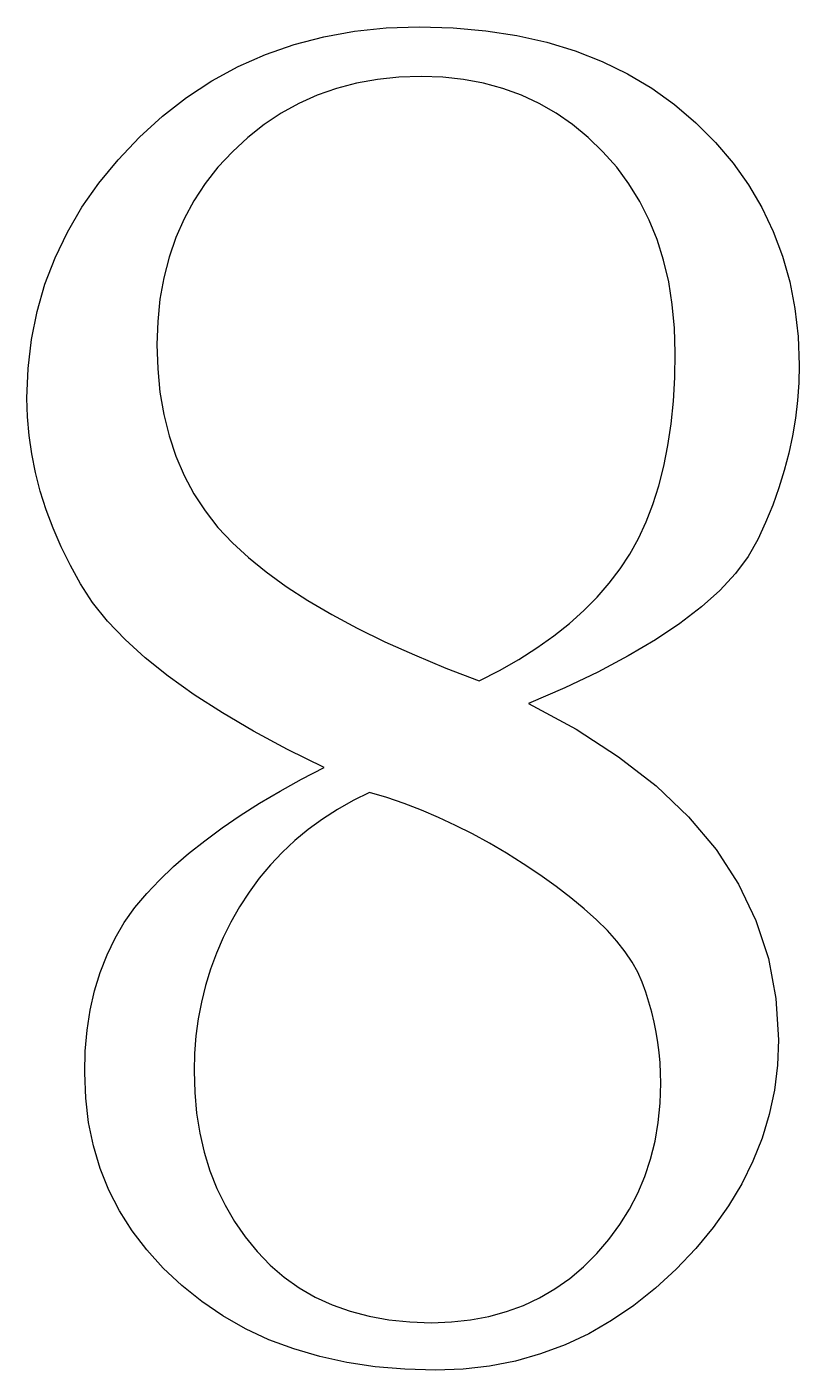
# Model space of a CAD drawing. Header units: millimetres. Extents: x -105 to 105, y -148 to 148.
# Drawn here: x -5.427 to -4.173, y 82.831 to 85.013 of the extents above; entities that cross this region are included whole.
import ezdxf

# ---------------------------------------------------------------- set-up
doc = ezdxf.new("R2010")
doc.units = ezdxf.units.MM
doc.layers.get('0').update_dxf_attribs({"lineweight": 18})

msp = doc.modelspace()

# ---------------------------------------------------------------- linework, layer by layer
at = {"color": 7, "lineweight": 30, "ltscale": 0.001266}
for p, q in [((-4.9448, 84.9967), (-4.8949, 85.0056)), ((-5.2441, 84.8335), (-5.2066, 84.8675))]:
    msp.add_line(p, q, dxfattribs=at)
at = {"color": 7, "lineweight": 30, "ltscale": 0.001298}
msp.add_line((-4.8949, 85.0056), (-4.8433, 85.011), dxfattribs=at)
at = {"color": 7, "lineweight": 30, "ltscale": 0.001336}
msp.add_line((-4.8433, 85.011), (-4.7899, 85.0128), dxfattribs=at)
at = {"color": 7, "lineweight": 30, "ltscale": 0.00138}
msp.add_line((-4.7899, 85.0128), (-4.7347, 85.0113), dxfattribs=at)
at = {"color": 7, "lineweight": 30, "ltscale": 0.001328}
msp.add_line((-4.7347, 85.0113), (-4.6818, 85.0066), dxfattribs=at)
at = {"color": 7, "lineweight": 30, "ltscale": 0.001281}
msp.add_line((-4.6818, 85.0066), (-4.6312, 84.9988), dxfattribs=at)
at = {"color": 7, "lineweight": 30, "ltscale": 0.001226}
msp.add_line((-5.0392, 84.968), (-4.9929, 84.9841), dxfattribs=at)
at = {"color": 7, "lineweight": 30, "ltscale": 0.001242}
msp.add_line((-4.9929, 84.9841), (-4.9448, 84.9967), dxfattribs=at)
at = {"color": 7, "lineweight": 30, "ltscale": 0.001239}
msp.add_line((-4.6312, 84.9988), (-4.5828, 84.9879), dxfattribs=at)
at = {"color": 7, "lineweight": 30, "ltscale": 0.001204}
msp.add_line((-4.5828, 84.9879), (-4.5368, 84.9738), dxfattribs=at)
at = {"color": 7, "lineweight": 30, "ltscale": 0.001218}
msp.add_line((-5.0837, 84.9483), (-5.0392, 84.968), dxfattribs=at)
at = {"color": 7, "lineweight": 30, "ltscale": 0.001175}
msp.add_line((-4.5368, 84.9738), (-4.493, 84.9567), dxfattribs=at)
at = {"color": 7, "lineweight": 30, "ltscale": 0.001155}
msp.add_line((-4.493, 84.9567), (-4.4515, 84.9364), dxfattribs=at)
at = {"color": 7, "lineweight": 30, "ltscale": 0.001217}
msp.add_line((-5.1265, 84.9249), (-5.0837, 84.9483), dxfattribs=at)
at = {"color": 7, "lineweight": 30, "ltscale": 0.001142}
msp.add_line((-4.4515, 84.9364), (-4.4123, 84.9131), dxfattribs=at)
at = {"color": 7, "lineweight": 30, "ltscale": 0.001225}
msp.add_line((-5.1674, 84.898), (-5.1265, 84.9249), dxfattribs=at)
at = {"color": 7, "lineweight": 30, "ltscale": 0.000829573}
msp.add_line((-4.9241, 84.9128), (-4.9554, 84.9018), dxfattribs=at)
at = {"color": 7, "lineweight": 30, "ltscale": 0.000841027}
msp.add_line((-4.8915, 84.9214), (-4.9241, 84.9128), dxfattribs=at)
at = {"color": 7, "lineweight": 30, "ltscale": 0.000857906}
msp.add_line((-4.8578, 84.9275), (-4.8915, 84.9214), dxfattribs=at)
at = {"color": 7, "lineweight": 30, "ltscale": 0.000880287}
msp.add_line((-4.8228, 84.9311), (-4.8578, 84.9275), dxfattribs=at)
at = {"color": 7, "lineweight": 30, "ltscale": 0.000906695}
msp.add_line((-4.7865, 84.9324), (-4.8228, 84.9311), dxfattribs=at)
at = {"color": 7, "lineweight": 30, "ltscale": 0.000874099}
msp.add_line((-4.7516, 84.9311), (-4.7865, 84.9324), dxfattribs=at)
at = {"color": 7, "lineweight": 30, "ltscale": 0.000847856}
msp.add_line((-4.7179, 84.9275), (-4.7516, 84.9311), dxfattribs=at)
at = {"color": 7, "lineweight": 30, "ltscale": 0.000827144}
msp.add_line((-4.6853, 84.9214), (-4.7179, 84.9275), dxfattribs=at)
at = {"color": 7, "lineweight": 30, "ltscale": 0.000811553}
msp.add_line((-4.654, 84.9128), (-4.6853, 84.9214), dxfattribs=at)
at = {"color": 7, "lineweight": 30, "ltscale": 0.000801385}
msp.add_line((-4.6239, 84.9018), (-4.654, 84.9128), dxfattribs=at)
at = {"color": 7, "lineweight": 30, "ltscale": 0.001137}
msp.add_line((-4.4123, 84.9131), (-4.3753, 84.8866), dxfattribs=at)
at = {"color": 7, "lineweight": 30, "ltscale": 0.001241}
msp.add_line((-5.2066, 84.8675), (-5.1674, 84.898), dxfattribs=at)
at = {"color": 7, "lineweight": 30, "ltscale": 0.000823028}
msp.add_line((-4.9554, 84.9018), (-4.9854, 84.8883), dxfattribs=at)
at = {"color": 7, "lineweight": 30, "ltscale": 0.00079683}
msp.add_line((-4.595, 84.8883), (-4.6239, 84.9018), dxfattribs=at)
at = {"color": 7, "lineweight": 30, "ltscale": 0.000827838}
msp.add_line((-5.0142, 84.8724), (-5.0418, 84.8541), dxfattribs=at)
at = {"color": 7, "lineweight": 30, "ltscale": 0.000822975}
msp.add_line((-4.9854, 84.8883), (-5.0142, 84.8724), dxfattribs=at)
at = {"color": 7, "lineweight": 30, "ltscale": 0.000798381}
msp.add_line((-4.5673, 84.8724), (-4.595, 84.8883), dxfattribs=at)
at = {"color": 7, "lineweight": 30, "ltscale": 0.000805431}
msp.add_line((-4.5409, 84.8541), (-4.5673, 84.8724), dxfattribs=at)
at = {"color": 7, "lineweight": 30, "ltscale": 0.00114}
msp.add_line((-4.3753, 84.8866), (-4.3407, 84.8569), dxfattribs=at)
at = {"color": 7, "lineweight": 30, "ltscale": 0.00083896}
msp.add_line((-5.0418, 84.8541), (-5.0681, 84.8333), dxfattribs=at)
at = {"color": 7, "lineweight": 30, "ltscale": 0.000818465}
msp.add_line((-4.5156, 84.8333), (-4.5409, 84.8541), dxfattribs=at)
at = {"color": 7, "lineweight": 30, "ltscale": 0.001128}
msp.add_line((-4.3407, 84.8569), (-4.3088, 84.8249), dxfattribs=at)
at = {"color": 7, "lineweight": 30, "ltscale": 0.00126}
msp.add_line((-5.2788, 84.7969), (-5.2441, 84.8335), dxfattribs=at)
at = {"color": 7, "lineweight": 30, "ltscale": 0.000855159}
msp.add_line((-5.0681, 84.8333), (-5.0932, 84.81), dxfattribs=at)
at = {"color": 7, "lineweight": 30, "ltscale": 0.00083659}
msp.add_line((-4.4915, 84.81), (-4.5156, 84.8333), dxfattribs=at)
at = {"color": 7, "lineweight": 30, "ltscale": 0.000856419}
msp.add_line((-5.0932, 84.81), (-5.1165, 84.7848), dxfattribs=at)
at = {"color": 7, "lineweight": 30, "ltscale": 0.000842743}
msp.add_line((-4.4692, 84.7847), (-4.4915, 84.81), dxfattribs=at)
at = {"color": 7, "lineweight": 30, "ltscale": 0.001102}
msp.add_line((-4.3088, 84.8249), (-4.2803, 84.7913), dxfattribs=at)
at = {"color": 7, "lineweight": 30, "ltscale": 0.001224}
msp.add_line((-5.3099, 84.7591), (-5.2788, 84.7969), dxfattribs=at)
at = {"color": 7, "lineweight": 30, "ltscale": 0.00084274}
msp.add_line((-5.1165, 84.7848), (-5.1373, 84.7583), dxfattribs=at)
at = {"color": 7, "lineweight": 30, "ltscale": 0.000837913}
msp.add_line((-4.4493, 84.7578), (-4.4692, 84.7847), dxfattribs=at)
at = {"color": 7, "lineweight": 30, "ltscale": 0.001083}
msp.add_line((-4.2803, 84.7913), (-4.2552, 84.756), dxfattribs=at)
at = {"color": 7, "lineweight": 30, "ltscale": 0.001194}
msp.add_line((-5.3373, 84.72), (-5.3099, 84.7591), dxfattribs=at)
at = {"color": 7, "lineweight": 30, "ltscale": 0.000835046}
msp.add_line((-5.1373, 84.7583), (-5.1556, 84.7304), dxfattribs=at)
at = {"color": 7, "lineweight": 30, "ltscale": 0.000838958}
msp.add_line((-4.4317, 84.7292), (-4.4493, 84.7578), dxfattribs=at)
at = {"color": 7, "lineweight": 30, "ltscale": 0.001072}
msp.add_line((-4.2552, 84.756), (-4.2334, 84.7191), dxfattribs=at)
at = {"color": 7, "lineweight": 30, "ltscale": 0.001172}
msp.add_line((-5.361, 84.6795), (-5.3373, 84.72), dxfattribs=at)
at = {"color": 7, "lineweight": 30, "ltscale": 0.000832996}
msp.add_line((-5.1556, 84.7304), (-5.1715, 84.7011), dxfattribs=at)
at = {"color": 7, "lineweight": 30, "ltscale": 0.000846259}
msp.add_line((-4.4164, 84.699), (-4.4317, 84.7292), dxfattribs=at)
at = {"color": 7, "lineweight": 30, "ltscale": 0.001069}
msp.add_line((-4.2334, 84.7191), (-4.215, 84.6805), dxfattribs=at)
at = {"color": 7, "lineweight": 30, "ltscale": 0.000837151}
msp.add_line((-5.1715, 84.7011), (-5.185, 84.6705), dxfattribs=at)
at = {"color": 7, "lineweight": 30, "ltscale": 0.00085951}
msp.add_line((-4.4035, 84.6671), (-4.4164, 84.699), dxfattribs=at)
at = {"color": 7, "lineweight": 30, "ltscale": 0.001158}
msp.add_line((-5.3811, 84.6378), (-5.361, 84.6795), dxfattribs=at)
at = {"color": 7, "lineweight": 30, "ltscale": 0.001074}
for p, q in [((-4.215, 84.6805), (-4.1999, 84.6403)), ((-4.2879, 83.0973), (-4.3128, 83.0622)), ((-4.4774, 82.911), (-4.5146, 82.8897))]:
    msp.add_line(p, q, dxfattribs=at)
at = {"color": 7, "lineweight": 30, "ltscale": 0.00084675}
msp.add_line((-5.185, 84.6705), (-5.196, 84.6384), dxfattribs=at)
at = {"color": 7, "lineweight": 30, "ltscale": 0.000878373}
msp.add_line((-4.393, 84.6336), (-4.4035, 84.6671), dxfattribs=at)
at = {"color": 7, "lineweight": 30, "ltscale": 0.001152}
msp.add_line((-5.3975, 84.5947), (-5.3811, 84.6378), dxfattribs=at)
at = {"color": 7, "lineweight": 30, "ltscale": 0.000862071}
msp.add_line((-5.196, 84.6384), (-5.2046, 84.605), dxfattribs=at)
at = {"color": 7, "lineweight": 30, "ltscale": 0.000902407}
msp.add_line((-4.3847, 84.5985), (-4.393, 84.6336), dxfattribs=at)
at = {"color": 7, "lineweight": 30, "ltscale": 0.001087}
msp.add_line((-4.1999, 84.6403), (-4.1881, 84.5985), dxfattribs=at)
at = {"color": 7, "lineweight": 30, "ltscale": 0.001154}
msp.add_line((-5.4103, 84.5504), (-5.3975, 84.5947), dxfattribs=at)
at = {"color": 7, "lineweight": 30, "ltscale": 0.000882692}
msp.add_line((-5.2046, 84.605), (-5.2107, 84.5703), dxfattribs=at)
at = {"color": 7, "lineweight": 30, "ltscale": 0.000931127}
msp.add_line((-4.3789, 84.5617), (-4.3847, 84.5985), dxfattribs=at)
at = {"color": 7, "lineweight": 30, "ltscale": 0.001107}
msp.add_line((-4.1881, 84.5985), (-4.1798, 84.555), dxfattribs=at)
at = {"color": 7, "lineweight": 30, "ltscale": 0.000908726}
msp.add_line((-5.2107, 84.5703), (-5.2144, 84.5341), dxfattribs=at)
at = {"color": 7, "lineweight": 30, "ltscale": 0.001164}
msp.add_line((-5.4195, 84.5047), (-5.4103, 84.5504), dxfattribs=at)
at = {"color": 7, "lineweight": 30, "ltscale": 0.000964937}
msp.add_line((-4.3754, 84.5232), (-4.3789, 84.5617), dxfattribs=at)
at = {"color": 7, "lineweight": 30, "ltscale": 0.001135}
msp.add_line((-4.1798, 84.555), (-4.1747, 84.5098), dxfattribs=at)
at = {"color": 7, "lineweight": 30, "ltscale": 0.00093853}
msp.add_line((-5.2144, 84.5341), (-5.2156, 84.4966), dxfattribs=at)
at = {"color": 7, "lineweight": 30, "ltscale": 0.001002}
for p, q in [((-4.3742, 84.4832), (-4.3754, 84.5232)), ((-4.3749, 84.4431), (-4.3742, 84.4832))]:
    msp.add_line(p, q, dxfattribs=at)
at = {"color": 7, "lineweight": 30, "ltscale": 0.001183}
msp.add_line((-5.4249, 84.4577), (-5.4195, 84.5047), dxfattribs=at)
at = {"color": 7, "lineweight": 30, "ltscale": 0.00117}
msp.add_line((-4.1747, 84.5098), (-4.1731, 84.4631), dxfattribs=at)
at = {"color": 7, "lineweight": 30, "ltscale": 0.000985999}
msp.add_line((-5.2156, 84.4966), (-5.2144, 84.4572), dxfattribs=at)
at = {"color": 7, "lineweight": 30, "ltscale": 0.001208}
msp.add_line((-5.4268, 84.4094), (-5.4249, 84.4577), dxfattribs=at)
at = {"color": 7, "lineweight": 30, "ltscale": 0.000949724}
msp.add_line((-5.2144, 84.4572), (-5.2107, 84.4193), dxfattribs=at)
at = {"color": 7, "lineweight": 30, "ltscale": 0.000719643}
msp.add_line((-4.1731, 84.4631), (-4.1737, 84.4343), dxfattribs=at)
at = {"color": 7, "lineweight": 30, "ltscale": 0.000962312}
msp.add_line((-4.3771, 84.4047), (-4.3749, 84.4431), dxfattribs=at)
at = {"color": 7, "lineweight": 30, "ltscale": 0.000718725}
msp.add_line((-4.1737, 84.4343), (-4.1757, 84.4056), dxfattribs=at)
at = {"color": 7, "lineweight": 30, "ltscale": 0.00091803}
msp.add_line((-5.2107, 84.4193), (-5.2046, 84.3831), dxfattribs=at)
at = {"color": 7, "lineweight": 30, "ltscale": 0.00075467}
msp.add_line((-5.4259, 84.3792), (-5.4268, 84.4094), dxfattribs=at)
at = {"color": 7, "lineweight": 30, "ltscale": 0.000924326}
msp.add_line((-4.3808, 84.3679), (-4.3771, 84.4047), dxfattribs=at)
at = {"color": 7, "lineweight": 30, "ltscale": 0.000719405}
msp.add_line((-4.1757, 84.4056), (-4.1791, 84.377), dxfattribs=at)
at = {"color": 7, "lineweight": 30, "ltscale": 0.000756998}
msp.add_line((-5.4233, 84.3491), (-5.4259, 84.3792), dxfattribs=at)
at = {"color": 7, "lineweight": 30, "ltscale": 0.000890923}
msp.add_line((-5.2046, 84.3831), (-5.196, 84.3485), dxfattribs=at)
at = {"color": 7, "lineweight": 30, "ltscale": 0.000888153}
msp.add_line((-4.386, 84.3327), (-4.3808, 84.3679), dxfattribs=at)
at = {"color": 7, "lineweight": 30, "ltscale": 0.000721454}
msp.add_line((-4.1791, 84.377), (-4.1838, 84.3485), dxfattribs=at)
at = {"color": 7, "lineweight": 30, "ltscale": 0.000761962}
msp.add_line((-5.4189, 84.3189), (-5.4233, 84.3491), dxfattribs=at)
at = {"color": 7, "lineweight": 30, "ltscale": 0.00086933}
msp.add_line((-5.196, 84.3485), (-5.185, 84.3156), dxfattribs=at)
at = {"color": 7, "lineweight": 30, "ltscale": 0.00072517}
msp.add_line((-4.1838, 84.3485), (-4.1898, 84.3202), dxfattribs=at)
at = {"color": 7, "lineweight": 30, "ltscale": 0.000853798}
msp.add_line((-4.3926, 84.2992), (-4.386, 84.3327), dxfattribs=at)
at = {"color": 7, "lineweight": 30, "ltscale": 0.000769634}
msp.add_line((-5.4128, 84.2887), (-5.4189, 84.3189), dxfattribs=at)
at = {"color": 7, "lineweight": 30, "ltscale": 0.000853599}
msp.add_line((-5.185, 84.3156), (-5.1715, 84.2842), dxfattribs=at)
at = {"color": 7, "lineweight": 30, "ltscale": 0.000730482}
msp.add_line((-4.1898, 84.3202), (-4.1972, 84.2919), dxfattribs=at)
at = {"color": 7, "lineweight": 30, "ltscale": 0.000779286}
msp.add_line((-5.405, 84.2586), (-5.4128, 84.2887), dxfattribs=at)
at = {"color": 7, "lineweight": 30, "ltscale": 0.000843744}
msp.add_line((-5.1715, 84.2842), (-5.1556, 84.2544), dxfattribs=at)
at = {"color": 7, "lineweight": 30, "ltscale": 0.000822141}
msp.add_line((-4.4007, 84.2674), (-4.3926, 84.2992), dxfattribs=at)
at = {"color": 7, "lineweight": 30, "ltscale": 0.00073735}
msp.add_line((-4.1972, 84.2919), (-4.2059, 84.2637), dxfattribs=at)
at = {"color": 7, "lineweight": 30, "ltscale": 0.000791482}
msp.add_line((-5.3954, 84.2284), (-5.405, 84.2586), dxfattribs=at)
at = {"color": 7, "lineweight": 30, "ltscale": 0.000792573}
msp.add_line((-4.4103, 84.2371), (-4.4007, 84.2674), dxfattribs=at)
at = {"color": 7, "lineweight": 30, "ltscale": 0.000745564}
msp.add_line((-4.2059, 84.2637), (-4.216, 84.2356), dxfattribs=at)
at = {"color": 7, "lineweight": 30, "ltscale": 0.000840103}
msp.add_line((-5.1556, 84.2544), (-5.1373, 84.2263), dxfattribs=at)
at = {"color": 7, "lineweight": 30, "ltscale": 0.000766221}
msp.add_line((-4.4214, 84.2086), (-4.4103, 84.2371), dxfattribs=at)
at = {"color": 7, "lineweight": 30, "ltscale": 0.0008056}
msp.add_line((-5.3841, 84.1982), (-5.3954, 84.2284), dxfattribs=at)
at = {"color": 7, "lineweight": 30, "ltscale": 0.000843275}
msp.add_line((-5.1373, 84.2263), (-5.1165, 84.1997), dxfattribs=at)
at = {"color": 7, "lineweight": 30, "ltscale": 0.000755246}
msp.add_line((-4.216, 84.2356), (-4.2274, 84.2077), dxfattribs=at)
at = {"color": 7, "lineweight": 30, "ltscale": 0.000821975}
msp.add_line((-5.371, 84.1681), (-5.3841, 84.1982), dxfattribs=at)
at = {"color": 7, "lineweight": 30, "ltscale": 0.000852364}
msp.add_line((-5.1165, 84.1997), (-5.0932, 84.1748), dxfattribs=at)
at = {"color": 7, "lineweight": 30, "ltscale": 0.000742651}
msp.add_line((-4.4339, 84.1816), (-4.4214, 84.2086), dxfattribs=at)
at = {"color": 7, "lineweight": 30, "ltscale": 0.000766285}
msp.add_line((-4.2274, 84.2077), (-4.2401, 84.1798), dxfattribs=at)
at = {"color": 7, "lineweight": 30, "ltscale": 0.000884687}
msp.add_line((-5.0932, 84.1748), (-5.0672, 84.1508), dxfattribs=at)
at = {"color": 7, "lineweight": 30, "ltscale": 0.000722785}
msp.add_line((-4.4479, 84.1563), (-4.4339, 84.1816), dxfattribs=at)
at = {"color": 7, "lineweight": 30, "ltscale": 0.000796935}
msp.add_line((-4.2401, 84.1798), (-4.2559, 84.1521), dxfattribs=at)
at = {"color": 7, "lineweight": 30, "ltscale": 0.00084039}
msp.add_line((-5.3562, 84.1379), (-5.371, 84.1681), dxfattribs=at)
at = {"color": 7, "lineweight": 30, "ltscale": 0.000938246}
msp.add_line((-5.0672, 84.1508), (-5.0381, 84.1272), dxfattribs=at)
at = {"color": 7, "lineweight": 30, "ltscale": 0.000719003}
msp.add_line((-4.4637, 84.1322), (-4.4479, 84.1563), dxfattribs=at)
at = {"color": 7, "lineweight": 30, "ltscale": 0.000857812}
msp.add_line((-4.2559, 84.1521), (-4.2764, 84.1246), dxfattribs=at)
at = {"color": 7, "lineweight": 30, "ltscale": 0.000860276}
msp.add_line((-5.3396, 84.1077), (-5.3562, 84.1379), dxfattribs=at)
at = {"color": 7, "lineweight": 30, "ltscale": 0.000994847}
msp.add_line((-5.0381, 84.1272), (-5.0058, 84.1039), dxfattribs=at)
at = {"color": 7, "lineweight": 30, "ltscale": 0.000731478}
msp.add_line((-4.4813, 84.1089), (-4.4637, 84.1322), dxfattribs=at)
at = {"color": 7, "lineweight": 30, "ltscale": 0.000899353}
msp.add_line((-5.32, 84.0776), (-5.3396, 84.1077), dxfattribs=at)
at = {"color": 7, "lineweight": 30, "ltscale": 0.000746819}
msp.add_line((-4.5009, 84.0864), (-4.4813, 84.1089), dxfattribs=at)
at = {"color": 7, "lineweight": 30, "ltscale": 0.000929606}
msp.add_line((-4.2764, 84.1246), (-4.3018, 84.0974), dxfattribs=at)
at = {"color": 7, "lineweight": 30, "ltscale": 0.001055}
msp.add_line((-5.0058, 84.1039), (-4.9704, 84.0809), dxfattribs=at)
at = {"color": 7, "lineweight": 30, "ltscale": 0.000765936}
msp.add_line((-4.5225, 84.0646), (-4.5009, 84.0864), dxfattribs=at)
at = {"color": 7, "lineweight": 30, "ltscale": 0.00101}
msp.add_line((-4.3018, 84.0974), (-4.3318, 84.0704), dxfattribs=at)
at = {"color": 7, "lineweight": 30, "ltscale": 0.000962771}
msp.add_line((-5.2959, 84.0475), (-5.32, 84.0776), dxfattribs=at)
at = {"color": 7, "lineweight": 30, "ltscale": 0.001116}
msp.add_line((-4.9704, 84.0809), (-4.9319, 84.0583), dxfattribs=at)
at = {"color": 7, "lineweight": 30, "ltscale": 0.000787789}
msp.add_line((-4.546, 84.0436), (-4.5225, 84.0646), dxfattribs=at)
at = {"color": 7, "lineweight": 30, "ltscale": 0.001098}
msp.add_line((-4.3318, 84.0704), (-4.3666, 84.0436), dxfattribs=at)
at = {"color": 7, "lineweight": 30, "ltscale": 0.001035}
msp.add_line((-5.2674, 84.0175), (-5.2959, 84.0475), dxfattribs=at)
at = {"color": 7, "lineweight": 30, "ltscale": 0.00118}
msp.add_line((-4.9319, 84.0583), (-4.8903, 84.036), dxfattribs=at)
at = {"color": 7, "lineweight": 30, "ltscale": 0.000812734}
msp.add_line((-4.5714, 84.0234), (-4.546, 84.0436), dxfattribs=at)
at = {"color": 7, "lineweight": 30, "ltscale": 0.001191}
msp.add_line((-4.3666, 84.0436), (-4.4062, 84.0171), dxfattribs=at)
at = {"color": 7, "lineweight": 30, "ltscale": 0.001246}
msp.add_line((-4.8903, 84.036), (-4.8456, 84.014), dxfattribs=at)
at = {"color": 7, "lineweight": 30, "ltscale": 0.000840007}
msp.add_line((-4.5988, 84.0039), (-4.5714, 84.0234), dxfattribs=at)
at = {"color": 7, "lineweight": 30, "ltscale": 0.001112}
msp.add_line((-5.2345, 83.9876), (-5.2674, 84.0175), dxfattribs=at)
at = {"color": 7, "lineweight": 30, "ltscale": 0.001313}
msp.add_line((-4.8456, 84.014), (-4.7977, 83.9924), dxfattribs=at)
at = {"color": 7, "lineweight": 30, "ltscale": 0.00086934}
msp.add_line((-4.6282, 83.9852), (-4.5988, 84.0039), dxfattribs=at)
at = {"color": 7, "lineweight": 30, "ltscale": 0.001289}
msp.add_line((-4.4062, 84.0171), (-4.4506, 83.9908), dxfattribs=at)
at = {"color": 7, "lineweight": 30, "ltscale": 0.001195}
msp.add_line((-5.1972, 83.9577), (-5.2345, 83.9876), dxfattribs=at)
at = {"color": 7, "lineweight": 30, "ltscale": 0.001381}
msp.add_line((-4.7977, 83.9924), (-4.7467, 83.9711), dxfattribs=at)
at = {"color": 7, "lineweight": 30, "ltscale": 0.000901266}
msp.add_line((-4.6594, 83.9673), (-4.6282, 83.9852), dxfattribs=at)
at = {"color": 7, "lineweight": 30, "ltscale": 0.00139}
msp.add_line((-4.4506, 83.9908), (-4.4997, 83.9647), dxfattribs=at)
at = {"color": 7, "lineweight": 30, "ltscale": 0.001283}
msp.add_line((-5.1554, 83.9279), (-5.1972, 83.9577), dxfattribs=at)
at = {"color": 7, "lineweight": 30, "ltscale": 0.00145}
msp.add_line((-4.7467, 83.9711), (-4.6926, 83.9502), dxfattribs=at)
at = {"color": 7, "lineweight": 30, "ltscale": 0.000934447}
msp.add_line((-4.6926, 83.9502), (-4.6594, 83.9673), dxfattribs=at)
at = {"color": 7, "lineweight": 30, "ltscale": 0.001494}
msp.add_line((-4.4997, 83.9647), (-4.5536, 83.9389), dxfattribs=at)
at = {"color": 7, "lineweight": 30, "ltscale": 0.001599}
msp.add_line((-4.5536, 83.9389), (-4.6122, 83.9133), dxfattribs=at)
at = {"color": 7, "lineweight": 30, "ltscale": 0.001374}
msp.add_line((-5.1092, 83.8982), (-5.1554, 83.9279), dxfattribs=at)
at = {"color": 7, "lineweight": 30, "ltscale": 0.00219}
msp.add_line((-4.6122, 83.9133), (-4.5351, 83.8716), dxfattribs=at)
at = {"color": 7, "lineweight": 30, "ltscale": 0.001467}
msp.add_line((-5.0586, 83.8685), (-5.1092, 83.8982), dxfattribs=at)
at = {"color": 7, "lineweight": 30, "ltscale": 0.001563}
msp.add_line((-5.0035, 83.8389), (-5.0586, 83.8685), dxfattribs=at)
at = {"color": 7, "lineweight": 30, "ltscale": 0.002052}
msp.add_line((-4.5351, 83.8716), (-4.4662, 83.8271), dxfattribs=at)
at = {"color": 7, "lineweight": 30, "ltscale": 0.00166}
msp.add_line((-4.9441, 83.8094), (-5.0035, 83.8389), dxfattribs=at)
at = {"color": 7, "lineweight": 30, "ltscale": 0.001929}
msp.add_line((-4.4662, 83.8271), (-4.4053, 83.7796), dxfattribs=at)
at = {"color": 7, "lineweight": 30, "ltscale": 0.001032}
msp.add_line((-4.9807, 83.7904), (-4.9441, 83.8094), dxfattribs=at)
at = {"color": 7, "lineweight": 30, "ltscale": 0.000997285}
msp.add_line((-5.0157, 83.7712), (-4.9807, 83.7904), dxfattribs=at)
at = {"color": 7, "lineweight": 30, "ltscale": 0.001822}
msp.add_line((-4.4053, 83.7796), (-4.3526, 83.7293), dxfattribs=at)
at = {"color": 7, "lineweight": 30, "ltscale": 0.000963778}
msp.add_line((-5.0489, 83.7516), (-5.0157, 83.7712), dxfattribs=at)
at = {"color": 7, "lineweight": 30, "ltscale": 0.000735075}
msp.add_line((-4.8972, 83.7558), (-4.9227, 83.7413), dxfattribs=at)
at = {"color": 7, "lineweight": 30, "ltscale": 0.000749357}
msp.add_line((-4.8703, 83.7692), (-4.8972, 83.7558), dxfattribs=at)
at = {"color": 7, "lineweight": 30, "ltscale": 0.0007347}
msp.add_line((-4.8422, 83.7606), (-4.8703, 83.7692), dxfattribs=at)
at = {"color": 7, "lineweight": 30, "ltscale": 0.000740836}
msp.add_line((-4.8142, 83.7509), (-4.8422, 83.7606), dxfattribs=at)
at = {"color": 7, "lineweight": 30, "ltscale": 0.00093081}
msp.add_line((-5.0803, 83.7316), (-5.0489, 83.7516), dxfattribs=at)
at = {"color": 7, "lineweight": 30, "ltscale": 0.000722861}
msp.add_line((-4.9227, 83.7413), (-4.947, 83.7257), dxfattribs=at)
at = {"color": 7, "lineweight": 30, "ltscale": 0.000747293}
msp.add_line((-4.7863, 83.7402), (-4.8142, 83.7509), dxfattribs=at)
at = {"color": 7, "lineweight": 30, "ltscale": 0.000755179}
msp.add_line((-4.7585, 83.7284), (-4.7863, 83.7402), dxfattribs=at)
at = {"color": 7, "lineweight": 30, "ltscale": 0.000899096}
msp.add_line((-5.11, 83.7113), (-5.0803, 83.7316), dxfattribs=at)
at = {"color": 7, "lineweight": 30, "ltscale": 0.0007134}
msp.add_line((-4.947, 83.7257), (-4.9701, 83.7088), dxfattribs=at)
at = {"color": 7, "lineweight": 30, "ltscale": 0.000763657}
msp.add_line((-4.7308, 83.7155), (-4.7585, 83.7284), dxfattribs=at)
at = {"color": 7, "lineweight": 30, "ltscale": 0.000773159}
msp.add_line((-4.7032, 83.7016), (-4.7308, 83.7155), dxfattribs=at)
at = {"color": 7, "lineweight": 30, "ltscale": 0.001736}
msp.add_line((-4.3526, 83.7293), (-4.308, 83.6761), dxfattribs=at)
at = {"color": 7, "lineweight": 30, "ltscale": 0.000838675}
msp.add_line((-5.1642, 83.6698), (-5.138, 83.6907), dxfattribs=at)
at = {"color": 7, "lineweight": 30, "ltscale": 0.000868596}
msp.add_line((-5.138, 83.6907), (-5.11, 83.7113), dxfattribs=at)
at = {"color": 7, "lineweight": 30, "ltscale": 0.000701829}
msp.add_line((-4.9918, 83.6908), (-5.0123, 83.6716), dxfattribs=at)
at = {"color": 7, "lineweight": 30, "ltscale": 0.000706042}
msp.add_line((-4.9701, 83.7088), (-4.9918, 83.6908), dxfattribs=at)
at = {"color": 7, "lineweight": 30, "ltscale": 0.000783644}
msp.add_line((-4.6757, 83.6865), (-4.7032, 83.7016), dxfattribs=at)
at = {"color": 7, "lineweight": 30, "ltscale": 0.000811037}
msp.add_line((-5.1886, 83.6485), (-5.1642, 83.6698), dxfattribs=at)
at = {"color": 7, "lineweight": 30, "ltscale": 0.000699736}
msp.add_line((-5.0123, 83.6716), (-5.0315, 83.6512), dxfattribs=at)
at = {"color": 7, "lineweight": 30, "ltscale": 0.000794221}
msp.add_line((-4.6483, 83.6705), (-4.6757, 83.6865), dxfattribs=at)
at = {"color": 7, "lineweight": 30, "ltscale": 0.000806331}
msp.add_line((-4.621, 83.6533), (-4.6483, 83.6705), dxfattribs=at)
at = {"color": 7, "lineweight": 30, "ltscale": 0.001673}
msp.add_line((-4.308, 83.6761), (-4.2715, 83.62), dxfattribs=at)
at = {"color": 7, "lineweight": 30, "ltscale": 0.000784243}
msp.add_line((-5.2114, 83.6268), (-5.1886, 83.6485), dxfattribs=at)
at = {"color": 7, "lineweight": 30, "ltscale": 0.000700715}
msp.add_line((-5.0315, 83.6512), (-5.0495, 83.6297), dxfattribs=at)
at = {"color": 7, "lineweight": 30, "ltscale": 0.000818794}
msp.add_line((-4.5938, 83.6351), (-4.621, 83.6533), dxfattribs=at)
at = {"color": 7, "lineweight": 30, "ltscale": 0.000759106}
msp.add_line((-5.2323, 83.6049), (-5.2114, 83.6268), dxfattribs=at)
at = {"color": 7, "lineweight": 30, "ltscale": 0.00070412}
msp.add_line((-5.0495, 83.6297), (-5.0661, 83.607), dxfattribs=at)
at = {"color": 7, "lineweight": 30, "ltscale": 0.000801801}
msp.add_line((-4.5677, 83.6164), (-4.5938, 83.6351), dxfattribs=at)
at = {"color": 7, "lineweight": 30, "ltscale": 0.00074443}
msp.add_line((-5.2515, 83.5821), (-5.2323, 83.6049), dxfattribs=at)
at = {"color": 7, "lineweight": 30, "ltscale": 0.00071038}
msp.add_line((-5.0661, 83.607), (-5.0815, 83.5831), dxfattribs=at)
at = {"color": 7, "lineweight": 30, "ltscale": 0.000755197}
msp.add_line((-4.5437, 83.5981), (-4.5677, 83.6164), dxfattribs=at)
at = {"color": 7, "lineweight": 30, "ltscale": 0.001636}
msp.add_line((-4.2715, 83.62), (-4.2431, 83.5611), dxfattribs=at)
at = {"color": 7, "lineweight": 30, "ltscale": 0.000741549}
msp.add_line((-5.2686, 83.5578), (-5.2515, 83.5821), dxfattribs=at)
at = {"color": 7, "lineweight": 30, "ltscale": 0.00070983}
msp.add_line((-5.0815, 83.5831), (-5.0955, 83.5584), dxfattribs=at)
at = {"color": 7, "lineweight": 30, "ltscale": 0.000709852}
msp.add_line((-4.5218, 83.58), (-4.5437, 83.5981), dxfattribs=at)
at = {"color": 7, "lineweight": 30, "ltscale": 0.00066538}
msp.add_line((-4.502, 83.5621), (-4.5218, 83.58), dxfattribs=at)
at = {"color": 7, "lineweight": 30, "ltscale": 0.000622562}
msp.add_line((-4.4844, 83.5446), (-4.502, 83.5621), dxfattribs=at)
at = {"color": 7, "lineweight": 30, "ltscale": 0.001627}
msp.add_line((-4.2431, 83.5611), (-4.2228, 83.4992), dxfattribs=at)
at = {"color": 7, "lineweight": 30, "ltscale": 0.000743576}
msp.add_line((-5.2836, 83.5322), (-5.2686, 83.5578), dxfattribs=at)
at = {"color": 7, "lineweight": 30, "ltscale": 0.000701928}
msp.add_line((-5.0955, 83.5584), (-5.1081, 83.5333), dxfattribs=at)
at = {"color": 7, "lineweight": 30, "ltscale": 0.000581181}
msp.add_line((-4.4689, 83.5273), (-4.4844, 83.5446), dxfattribs=at)
at = {"color": 7, "lineweight": 30, "ltscale": 0.000751212}
msp.add_line((-5.2967, 83.5051), (-5.2836, 83.5322), dxfattribs=at)
at = {"color": 7, "lineweight": 30, "ltscale": 0.000696172}
msp.add_line((-5.1081, 83.5333), (-5.1191, 83.5077), dxfattribs=at)
at = {"color": 7, "lineweight": 30, "ltscale": 0.000542151}
msp.add_line((-4.4554, 83.5102), (-4.4689, 83.5273), dxfattribs=at)
at = {"color": 7, "lineweight": 30, "ltscale": 0.000763415}
msp.add_line((-5.3078, 83.4767), (-5.2967, 83.5051), dxfattribs=at)
at = {"color": 7, "lineweight": 30, "ltscale": 0.00069283}
msp.add_line((-5.1191, 83.5077), (-5.1287, 83.4817), dxfattribs=at)
at = {"color": 7, "lineweight": 30, "ltscale": 0.000505735}
msp.add_line((-4.4441, 83.4935), (-4.4554, 83.5102), dxfattribs=at)
at = {"color": 7, "lineweight": 30, "ltscale": 0.001647}
msp.add_line((-4.2228, 83.4992), (-4.2106, 83.4345), dxfattribs=at)
at = {"color": 7, "lineweight": 30, "ltscale": 0.000780239}
msp.add_line((-5.3168, 83.4468), (-5.3078, 83.4767), dxfattribs=at)
at = {"color": 7, "lineweight": 30, "ltscale": 0.000691115}
msp.add_line((-5.1287, 83.4817), (-5.1368, 83.4553), dxfattribs=at)
at = {"color": 7, "lineweight": 30, "ltscale": 0.00047202}
msp.add_line((-4.4349, 83.477), (-4.4441, 83.4935), dxfattribs=at)
at = {"color": 7, "lineweight": 30, "ltscale": 0.000442701}
msp.add_line((-4.4278, 83.4607), (-4.4349, 83.477), dxfattribs=at)
at = {"color": 7, "lineweight": 30, "ltscale": 0.00069196}
msp.add_line((-5.1368, 83.4553), (-5.1434, 83.4284), dxfattribs=at)
at = {"color": 7, "lineweight": 30, "ltscale": 0.000427965}
msp.add_line((-4.4221, 83.4446), (-4.4278, 83.4607), dxfattribs=at)
at = {"color": 7, "lineweight": 30, "ltscale": 0.00080144}
msp.add_line((-5.3239, 83.4155), (-5.3168, 83.4468), dxfattribs=at)
at = {"color": 7, "lineweight": 30, "ltscale": 0.000694558}
msp.add_line((-5.1434, 83.4284), (-5.1486, 83.4011), dxfattribs=at)
at = {"color": 7, "lineweight": 30, "ltscale": 0.00042455}
msp.add_line((-4.417, 83.4284), (-4.4221, 83.4446), dxfattribs=at)
at = {"color": 7, "lineweight": 30, "ltscale": 0.000421716}
msp.add_line((-4.4124, 83.4122), (-4.417, 83.4284), dxfattribs=at)
at = {"color": 7, "lineweight": 30, "ltscale": 0.001694}
msp.add_line((-4.2106, 83.4345), (-4.2066, 83.3669), dxfattribs=at)
at = {"color": 7, "lineweight": 30, "ltscale": 0.000826719}
msp.add_line((-5.3289, 83.3828), (-5.3239, 83.4155), dxfattribs=at)
at = {"color": 7, "lineweight": 30, "ltscale": 0.000419781}
msp.add_line((-4.4085, 83.3959), (-4.4124, 83.4122), dxfattribs=at)
at = {"color": 7, "lineweight": 30, "ltscale": 0.000699604}
msp.add_line((-5.1486, 83.4011), (-5.1523, 83.3734), dxfattribs=at)
at = {"color": 7, "lineweight": 30, "ltscale": 0.000418202}
msp.add_line((-4.4052, 83.3795), (-4.4085, 83.3959), dxfattribs=at)
at = {"color": 7, "lineweight": 30, "ltscale": 0.000855717}
msp.add_line((-5.3319, 83.3487), (-5.3289, 83.3828), dxfattribs=at)
at = {"color": 7, "lineweight": 30, "ltscale": 0.000706567}
msp.add_line((-5.1523, 83.3734), (-5.1545, 83.3452), dxfattribs=at)
at = {"color": 7, "lineweight": 30, "ltscale": 0.00041695}
msp.add_line((-4.4025, 83.363), (-4.4052, 83.3795), dxfattribs=at)
at = {"color": 7, "lineweight": 30, "ltscale": 0.000416496}
msp.add_line((-4.4004, 83.3465), (-4.4025, 83.363), dxfattribs=at)
at = {"color": 7, "lineweight": 30, "ltscale": 0.001029}
msp.add_line((-4.2066, 83.3669), (-4.2082, 83.3258), dxfattribs=at)
at = {"color": 7, "lineweight": 30, "ltscale": 0.000887656}
msp.add_line((-5.3329, 83.3133), (-5.3319, 83.3487), dxfattribs=at)
at = {"color": 7, "lineweight": 30, "ltscale": 0.00071549}
msp.add_line((-5.1545, 83.3452), (-5.1553, 83.3166), dxfattribs=at)
at = {"color": 7, "lineweight": 30, "ltscale": 0.000416564}
msp.add_line((-4.3989, 83.3299), (-4.4004, 83.3465), dxfattribs=at)
at = {"color": 7, "lineweight": 30, "ltscale": 0.000417193}
msp.add_line((-4.3979, 83.3132), (-4.3989, 83.3299), dxfattribs=at)
at = {"color": 7, "lineweight": 30, "ltscale": 0.001014}
msp.add_line((-4.2082, 83.3258), (-4.2132, 83.2855), dxfattribs=at)
at = {"color": 7, "lineweight": 30, "ltscale": 0.001022}
msp.add_line((-5.3313, 83.2724), (-5.3329, 83.3133), dxfattribs=at)
at = {"color": 7, "lineweight": 30, "ltscale": 0.000873177}
msp.add_line((-5.1553, 83.3166), (-5.1542, 83.2817), dxfattribs=at)
at = {"color": 7, "lineweight": 30, "ltscale": 0.000418157}
msp.add_line((-4.3977, 83.2965), (-4.3979, 83.3132), dxfattribs=at)
at = {"color": 7, "lineweight": 30, "ltscale": 0.000845198}
msp.add_line((-5.1542, 83.2817), (-5.1512, 83.248), dxfattribs=at)
at = {"color": 7, "lineweight": 30, "ltscale": 0.000808757}
msp.add_line((-4.3987, 83.2642), (-4.3977, 83.2965), dxfattribs=at)
at = {"color": 7, "lineweight": 30, "ltscale": 0.001006}
for p, q in [((-4.2132, 83.2855), (-4.2215, 83.2461)), ((-4.2215, 83.2461), (-4.2331, 83.2076))]:
    msp.add_line(p, q, dxfattribs=at)
at = {"color": 7, "lineweight": 30, "ltscale": 0.000993543}
msp.add_line((-5.3266, 83.2329), (-5.3313, 83.2724), dxfattribs=at)
at = {"color": 7, "lineweight": 30, "ltscale": 0.000786255}
msp.add_line((-4.4018, 83.2329), (-4.3987, 83.2642), dxfattribs=at)
at = {"color": 7, "lineweight": 30, "ltscale": 0.000971348}
msp.add_line((-5.3187, 83.1949), (-5.3266, 83.2329), dxfattribs=at)
at = {"color": 7, "lineweight": 30, "ltscale": 0.000821011}
msp.add_line((-5.1512, 83.248), (-5.146, 83.2156), dxfattribs=at)
at = {"color": 7, "lineweight": 30, "ltscale": 0.00076737}
msp.add_line((-4.407, 83.2026), (-4.4018, 83.2329), dxfattribs=at)
at = {"color": 7, "lineweight": 30, "ltscale": 0.000799986}
msp.add_line((-5.146, 83.2156), (-5.1389, 83.1844), dxfattribs=at)
at = {"color": 7, "lineweight": 30, "ltscale": 0.000956588}
msp.add_line((-5.3077, 83.1583), (-5.3187, 83.1949), dxfattribs=at)
at = {"color": 7, "lineweight": 30, "ltscale": 0.000752558}
msp.add_line((-4.4143, 83.1734), (-4.407, 83.2026), dxfattribs=at)
at = {"color": 7, "lineweight": 30, "ltscale": 0.001012}
msp.add_line((-4.2331, 83.2076), (-4.2481, 83.1699), dxfattribs=at)
at = {"color": 7, "lineweight": 30, "ltscale": 0.000783359}
msp.add_line((-5.1389, 83.1844), (-5.1297, 83.1544), dxfattribs=at)
at = {"color": 7, "lineweight": 30, "ltscale": 0.000742245}
msp.add_line((-4.4236, 83.1452), (-4.4143, 83.1734), dxfattribs=at)
at = {"color": 7, "lineweight": 30, "ltscale": 0.001026}
msp.add_line((-4.2481, 83.1699), (-4.2663, 83.1332), dxfattribs=at)
at = {"color": 7, "lineweight": 30, "ltscale": 0.000949432}
msp.add_line((-5.2935, 83.123), (-5.3077, 83.1583), dxfattribs=at)
at = {"color": 7, "lineweight": 30, "ltscale": 0.000770904}
msp.add_line((-5.1297, 83.1544), (-5.1184, 83.1257), dxfattribs=at)
at = {"color": 7, "lineweight": 30, "ltscale": 0.000736154}
msp.add_line((-4.4351, 83.1181), (-4.4236, 83.1452), dxfattribs=at)
at = {"color": 7, "lineweight": 30, "ltscale": 0.00095011}
msp.add_line((-5.2762, 83.0892), (-5.2935, 83.123), dxfattribs=at)
at = {"color": 7, "lineweight": 30, "ltscale": 0.000762982}
msp.add_line((-5.1184, 83.1257), (-5.1051, 83.0983), dxfattribs=at)
at = {"color": 7, "lineweight": 30, "ltscale": 0.001047}
msp.add_line((-4.2663, 83.1332), (-4.2879, 83.0973), dxfattribs=at)
at = {"color": 7, "lineweight": 30, "ltscale": 0.000734667}
msp.add_line((-4.4486, 83.092), (-4.4351, 83.1181), dxfattribs=at)
at = {"color": 7, "lineweight": 30, "ltscale": 0.000958682}
msp.add_line((-5.2557, 83.0568), (-5.2762, 83.0892), dxfattribs=at)
at = {"color": 7, "lineweight": 30, "ltscale": 0.000759689}
msp.add_line((-5.1051, 83.0983), (-5.0898, 83.072), dxfattribs=at)
at = {"color": 7, "lineweight": 30, "ltscale": 0.00073769}
msp.add_line((-4.4642, 83.0669), (-4.4486, 83.092), dxfattribs=at)
at = {"color": 7, "lineweight": 30, "ltscale": 0.000760956}
msp.add_line((-5.0898, 83.072), (-5.0724, 83.047), dxfattribs=at)
at = {"color": 7, "lineweight": 30, "ltscale": 0.000745537}
msp.add_line((-4.4818, 83.0429), (-4.4642, 83.0669), dxfattribs=at)
at = {"color": 7, "lineweight": 30, "ltscale": 0.001108}
msp.add_line((-4.3128, 83.0622), (-4.341, 83.0281), dxfattribs=at)
at = {"color": 7, "lineweight": 30, "ltscale": 0.000974721}
msp.add_line((-5.2321, 83.0258), (-5.2557, 83.0568), dxfattribs=at)
at = {"color": 7, "lineweight": 30, "ltscale": 0.00076705}
msp.add_line((-5.0724, 83.047), (-5.053, 83.0233), dxfattribs=at)
at = {"color": 7, "lineweight": 30, "ltscale": 0.000757309}
msp.add_line((-4.5016, 83.0199), (-4.4818, 83.0429), dxfattribs=at)
at = {"color": 7, "lineweight": 30, "ltscale": 0.000997796}
msp.add_line((-5.2053, 82.9962), (-5.2321, 83.0258), dxfattribs=at)
at = {"color": 7, "lineweight": 30, "ltscale": 0.000764013}
msp.add_line((-5.053, 83.0233), (-5.0318, 83.0013), dxfattribs=at)
at = {"color": 7, "lineweight": 30, "ltscale": 0.000755407}
msp.add_line((-4.523, 82.9986), (-4.5016, 83.0199), dxfattribs=at)
at = {"color": 7, "lineweight": 30, "ltscale": 0.001146}
msp.add_line((-4.341, 83.0281), (-4.3725, 82.9948), dxfattribs=at)
at = {"color": 7, "lineweight": 30, "ltscale": 0.001028}
msp.add_line((-5.1754, 82.968), (-5.2053, 82.9962), dxfattribs=at)
at = {"color": 7, "lineweight": 30, "ltscale": 0.000752615}
msp.add_line((-5.0318, 83.0013), (-5.009, 82.9817), dxfattribs=at)
at = {"color": 7, "lineweight": 30, "ltscale": 0.000739245}
msp.add_line((-4.5455, 82.9795), (-4.523, 82.9986), dxfattribs=at)
at = {"color": 7, "lineweight": 30, "ltscale": 0.00115}
msp.add_line((-4.3725, 82.9948), (-4.4063, 82.9636), dxfattribs=at)
at = {"color": 7, "lineweight": 30, "ltscale": 0.0007483}
msp.add_line((-5.009, 82.9817), (-4.9846, 82.9643), dxfattribs=at)
at = {"color": 7, "lineweight": 30, "ltscale": 0.000729194}
msp.add_line((-4.5694, 82.9627), (-4.5455, 82.9795), dxfattribs=at)
at = {"color": 7, "lineweight": 30, "ltscale": 0.001042}
msp.add_line((-5.1429, 82.9419), (-5.1754, 82.968), dxfattribs=at)
at = {"color": 7, "lineweight": 30, "ltscale": 0.000749917}
msp.add_line((-4.9846, 82.9643), (-4.9586, 82.9493), dxfattribs=at)
at = {"color": 7, "lineweight": 30, "ltscale": 0.000758593}
msp.add_line((-4.9586, 82.9493), (-4.9311, 82.9366), dxfattribs=at)
at = {"color": 7, "lineweight": 30, "ltscale": 0.00072391}
msp.add_line((-4.5944, 82.9481), (-4.5694, 82.9627), dxfattribs=at)
at = {"color": 7, "lineweight": 30, "ltscale": 0.001118}
msp.add_line((-4.4063, 82.9636), (-4.4412, 82.9357), dxfattribs=at)
at = {"color": 7, "lineweight": 30, "ltscale": 0.00104}
msp.add_line((-5.1085, 82.9185), (-5.1429, 82.9419), dxfattribs=at)
at = {"color": 7, "lineweight": 30, "ltscale": 0.000773008}
msp.add_line((-4.9311, 82.9366), (-4.902, 82.9261), dxfattribs=at)
at = {"color": 7, "lineweight": 30, "ltscale": 0.000730603}
msp.add_line((-4.648, 82.9256), (-4.6206, 82.9357), dxfattribs=at)
at = {"color": 7, "lineweight": 30, "ltscale": 0.0007243}
msp.add_line((-4.6206, 82.9357), (-4.5944, 82.9481), dxfattribs=at)
at = {"color": 7, "lineweight": 30, "ltscale": 0.001093}
msp.add_line((-4.4412, 82.9357), (-4.4774, 82.911), dxfattribs=at)
at = {"color": 7, "lineweight": 30, "ltscale": 0.001045}
msp.add_line((-5.0721, 82.8979), (-5.1085, 82.9185), dxfattribs=at)
at = {"color": 7, "lineweight": 30, "ltscale": 0.000793379}
msp.add_line((-4.902, 82.9261), (-4.8713, 82.918), dxfattribs=at)
at = {"color": 7, "lineweight": 30, "ltscale": 0.00081966}
msp.add_line((-4.8713, 82.918), (-4.839, 82.9123), dxfattribs=at)
at = {"color": 7, "lineweight": 30, "ltscale": 0.000850159}
msp.add_line((-4.839, 82.9123), (-4.8052, 82.9088), dxfattribs=at)
at = {"color": 7, "lineweight": 30, "ltscale": 0.00088586}
msp.add_line((-4.8052, 82.9088), (-4.7698, 82.9076), dxfattribs=at)
at = {"color": 7, "lineweight": 30, "ltscale": 0.000806914}
msp.add_line((-4.7698, 82.9076), (-4.7375, 82.9088), dxfattribs=at)
at = {"color": 7, "lineweight": 30, "ltscale": 0.000780476}
msp.add_line((-4.7375, 82.9088), (-4.7065, 82.9121), dxfattribs=at)
at = {"color": 7, "lineweight": 30, "ltscale": 0.000758871}
msp.add_line((-4.7065, 82.9121), (-4.6766, 82.9177), dxfattribs=at)
at = {"color": 7, "lineweight": 30, "ltscale": 0.000742297}
msp.add_line((-4.6766, 82.9177), (-4.648, 82.9256), dxfattribs=at)
at = {"color": 7, "lineweight": 30, "ltscale": 0.001057}
msp.add_line((-5.0338, 82.88), (-5.0721, 82.8979), dxfattribs=at)
at = {"color": 7, "lineweight": 30, "ltscale": 0.001063}
msp.add_line((-4.5146, 82.8897), (-4.5531, 82.8716), dxfattribs=at)
at = {"color": 7, "lineweight": 30, "ltscale": 0.001075}
msp.add_line((-4.9935, 82.8649), (-5.0338, 82.88), dxfattribs=at)
at = {"color": 7, "lineweight": 30, "ltscale": 0.0011}
msp.add_line((-4.9513, 82.8525), (-4.9935, 82.8649), dxfattribs=at)
at = {"color": 7, "lineweight": 30, "ltscale": 0.001058}
msp.add_line((-4.5531, 82.8716), (-4.5928, 82.8568), dxfattribs=at)
at = {"color": 7, "lineweight": 30, "ltscale": 0.001129}
msp.add_line((-4.9072, 82.8429), (-4.9513, 82.8525), dxfattribs=at)
at = {"color": 7, "lineweight": 30, "ltscale": 0.001165}
msp.add_line((-4.8611, 82.836), (-4.9072, 82.8429), dxfattribs=at)
at = {"color": 7, "lineweight": 30, "ltscale": 0.00107}
msp.add_line((-4.6336, 82.8453), (-4.6756, 82.8371), dxfattribs=at)
at = {"color": 7, "lineweight": 30, "ltscale": 0.00106}
msp.add_line((-4.5928, 82.8568), (-4.6336, 82.8453), dxfattribs=at)
at = {"color": 7, "lineweight": 30, "ltscale": 0.001205}
msp.add_line((-4.813, 82.8319), (-4.8611, 82.836), dxfattribs=at)
at = {"color": 7, "lineweight": 30, "ltscale": 0.00125}
msp.add_line((-4.763, 82.8305), (-4.813, 82.8319), dxfattribs=at)
at = {"color": 7, "lineweight": 30, "ltscale": 0.001109}
msp.add_line((-4.7187, 82.8322), (-4.763, 82.8305), dxfattribs=at)
at = {"color": 7, "lineweight": 30, "ltscale": 0.001086}
msp.add_line((-4.6756, 82.8371), (-4.7187, 82.8322), dxfattribs=at)

doc.saveas('drawing.dxf')
